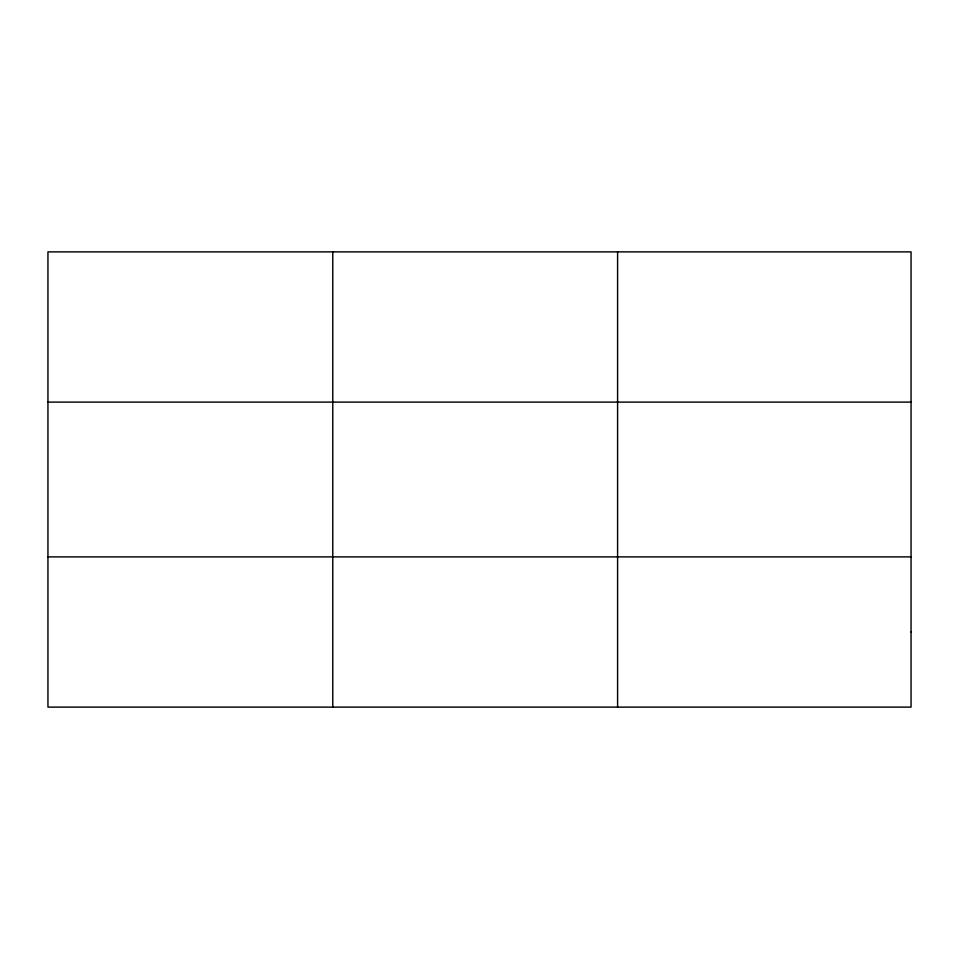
<?xml version="1.0" encoding="UTF-8"?>
<svg xmlns="http://www.w3.org/2000/svg" width="959" height="959" viewBox="0 0 959 959"><rect width="100%" height="100%" fill="white"/><g stroke="black" fill="none" stroke-linecap="round" stroke-linejoin="round"><path stroke-width="1.44" d="M332.773 707.119L332.773 251.881M617.596 707.119L617.596 251.881M47.95 402.109L911.05 402.109M47.95 556.891L911.05 556.891M911.05 632.005L911.05 707.119L47.95 707.119L47.95 251.881L911.05 251.881L911.05 632.005"/></g></svg>
